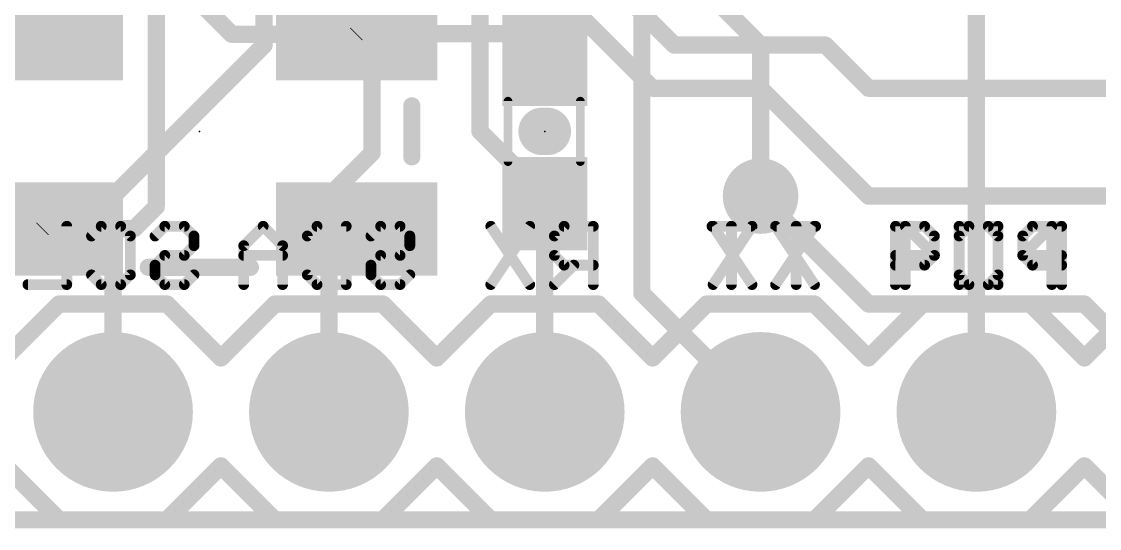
# Model space of a CAD drawing. Extents: x -0.9 to 39.5, y -0.1 to 25.5.
# Drawn here: x 19.24 to 31.93, y -0.1 to 5.86 of the extents above; entities that cross this region are included whole.
import ezdxf

# ---------------------------------------------------------------- set-up
doc = ezdxf.new("R2010")
doc.units = 0
for name, color, linetype in [('1', 12, 'CONTINUOUS'), ('16', 132, 'CONTINUOUS'), ('17', 110, 'CONTINUOUS'), ('18', 110, 'CONTINUOUS'), ('20', 53, 'CONTINUOUS'), ('21', 41, 'CONTINUOUS'), ('22', 40, 'CONTINUOUS'), ('23', 53, 'CONTINUOUS'), ('51', 53, 'CONTINUOUS')]:
    doc.layers.add(name, color=color, linetype=linetype)

# ---------------------------------------------------------------- blocks, each defined once
blk = doc.blocks.new('RECT')
blk.add_solid([(-0.5, -0.5), (0.5, -0.5), (-0.5, 0.5), (0.5, 0.5)])
blk = doc.blocks.new('ROUNDP')
at = {"const_width": 0.5}
blk.add_lwpolyline([(0, -0.25, 1), (0, 0.25, 1), (0, -0.25)], format="xyb", dxfattribs=at)
blk = doc.blocks.new('ROUNDV')
at = {"const_width": 0.5}
blk.add_lwpolyline([(0, -0.25, 1), (0, 0.25, 1), (0, -0.25)], format="xyb", dxfattribs=at)

msp = doc.modelspace()

# ---------------------------------------------------------------- linework, layer by layer
at = {"layer": '1', "const_width": 0.2032}
for points in [[(24.892, 8.636), (27.94, 5.588)], [(20.828, 7.874), (20.828, 3.683)], [(30.48, 1.27), (30.48, 7.62)], [(26.543, 2.667), (26.543, 6.1722)], [(21.336, 6.096), (21.717, 5.715)], [(21.717, 5.715), (23.179, 5.715)], [(23.179, 5.715), (23.186, 5.722)], [(23.186, 5.722), (25.1, 5.722)], [(25.1, 5.722), (25.4, 5.422)], [(27.94, 5.588), (27.94, 3.81)], [(20.828, 3.683), (20.574, 3.429)], [(19.486, 3.422), (17.572, 3.422)], [(19.493, 3.429), (19.486, 3.422)], [(20.574, 3.429), (19.493, 3.429)], [(26.543, 2.667), (27.94, 1.27)], [(0, 0), (39.37, 0)]]:
    msp.add_lwpolyline(points, dxfattribs=at)
at = {"layer": '1', "const_width": 0.1016}
for points in [[(21.717, 5.7658, 1), (21.717, 5.6642)], [(21.6811, 5.6791, 1), (21.7529, 5.7509)], [(23.1431, 5.7509, 1), (23.2149, 5.6791)], [(23.186, 5.7728, 1), (23.186, 5.6712)], [(23.2219, 5.6861, 1), (23.1501, 5.7579)], [(23.179, 5.6642, 1), (23.179, 5.7658)], [(25.1359, 5.7579, 1), (25.0641, 5.6861)], [(25.1, 5.6712, 1), (25.1, 5.7728)], [(27.9908, 5.588, 1), (27.8892, 5.588)], [(27.9041, 5.5521, 1), (27.9759, 5.6239)], [(25.3641, 5.3861, 1), (25.4359, 5.4579)], [(27.8892, 3.81, 1), (27.9908, 3.81)], [(20.7772, 3.683, 1), (20.8788, 3.683)], [(20.8639, 3.6471, 1), (20.7921, 3.7189)], [(19.4501, 3.4579, 1), (19.5219, 3.3861)], [(19.493, 3.4798, 1), (19.493, 3.3782)], [(19.5289, 3.3931, 1), (19.4571, 3.4649)], [(19.486, 3.3712, 1), (19.486, 3.4728)], [(20.5381, 3.4649, 1), (20.6099, 3.3931)], [(20.574, 3.3782, 1), (20.574, 3.4798)], [(26.5789, 2.7029, 1), (26.5071, 2.6311)], [(26.4922, 2.667, 1), (26.5938, 2.667)], [(27.9041, 1.2341, 1), (27.9759, 1.3059)], [(30.4292, 1.27, 1), (30.5308, 1.27)]]:
    msp.add_lwpolyline(points, format="xyb", dxfattribs=at)
at = {"layer": '16', "const_width": 0.2032}
for points in [[(22.098, 6.985), (22.098, 5.588)], [(23.368, 6.985), (23.368, 4.318)], [(24.638, 6.985), (24.638, 4.572)], [(26.035, 6.477), (26.924, 5.588)], [(25.4, 6.35), (26.67, 5.08)], [(22.098, 5.588), (20.32, 3.81)], [(28.702, 5.588), (26.924, 5.588)], [(29.21, 5.08), (28.702, 5.588)], [(26.67, 5.08), (27.94, 5.08)], [(27.94, 5.08), (29.21, 3.81)], [(33.02, 5.08), (29.21, 5.08)], [(24.638, 4.572), (25.4, 3.81)], [(23.368, 4.318), (22.86, 3.81)], [(20.32, 1.27), (20.32, 3.81)], [(22.86, 1.27), (22.86, 3.81)], [(25.4, 1.27), (25.4, 3.81)], [(27.94, 3.81), (29.21, 2.54)], [(29.21, 3.81), (34.29, 3.81)], [(29.21, 2.54), (31.75, 2.54)], [(31.75, 2.54), (33.02, 1.27)], [(39.37, 0), (0, 0)]]:
    msp.add_lwpolyline(points, dxfattribs=at)
at = {"layer": '16', "const_width": 0.1016}
for points in [[(22.0472, 5.588, 1), (22.1488, 5.588)], [(22.1339, 5.5521, 1), (22.0621, 5.6239)], [(26.924, 5.6388, 1), (26.924, 5.5372)], [(26.8881, 5.5521, 1), (26.9599, 5.6239)], [(28.7379, 5.6239, 1), (28.6661, 5.5521)], [(28.702, 5.5372, 1), (28.702, 5.6388)], [(26.67, 5.1308, 1), (26.67, 5.0292)], [(26.6341, 5.0441, 1), (26.7059, 5.1159)], [(27.9759, 5.1159, 1), (27.9041, 5.0441)], [(27.94, 5.0292, 1), (27.94, 5.1308)], [(29.21, 5.1308, 1), (29.21, 5.0292)], [(29.1741, 5.0441, 1), (29.2459, 5.1159)], [(24.6739, 4.6079, 1), (24.6021, 4.5361)], [(24.5872, 4.572, 1), (24.6888, 4.572)], [(23.3172, 4.318, 1), (23.4188, 4.318)], [(23.4039, 4.2821, 1), (23.3321, 4.3539)], [(20.3708, 3.81, 1), (20.2692, 3.81)], [(20.2841, 3.8459, 1), (20.3559, 3.7741)], [(22.9108, 3.81, 1), (22.8092, 3.81)], [(22.8241, 3.8459, 1), (22.8959, 3.7741)], [(25.4508, 3.81, 1), (25.3492, 3.81)], [(25.3641, 3.7741, 1), (25.4359, 3.8459)], [(27.9759, 3.8459, 1), (27.9041, 3.7741)], [(29.21, 3.8608, 1), (29.21, 3.7592)], [(29.1741, 3.7741, 1), (29.2459, 3.8459)], [(29.21, 2.5908, 1), (29.21, 2.4892)], [(29.1741, 2.5041, 1), (29.2459, 2.5759)], [(31.7859, 2.5759, 1), (31.7141, 2.5041)], [(31.75, 2.4892, 1), (31.75, 2.5908)], [(20.2692, 1.27, 1), (20.3708, 1.27)], [(22.8092, 1.27, 1), (22.9108, 1.27)], [(25.3492, 1.27, 1), (25.4508, 1.27)]]:
    msp.add_lwpolyline(points, format="xyb", dxfattribs=at)
at = {"layer": '20', "const_width": 0.2032}
msp.add_lwpolyline([(0, 0), (39.37, 0)], dxfattribs=at)
at = {"layer": '21'}
for points, const_width in [([(23.836, 4.872), (23.836, 4.272)], 0.2032), ([(25.3695, 4.572), (25.4305, 4.572)], 0.5588), ([(27.3685, 3.455), (27.8261, 3.455)], 0.127), ([(27.5973, 2.7686), (27.5973, 3.455)], 0.127), ([(28.1169, 3.455), (28.5745, 2.7686)], 0.127), ([(28.5745, 3.455), (28.1169, 2.7686)], 0.127), ([(29.5275, 2.7686), (29.5275, 3.455)], 0.127), ([(29.5275, 3.455), (29.8707, 3.455)], 0.127), ([(29.8707, 3.455), (29.9851, 3.3406)], 0.127), ([(30.2759, 3.455), (30.2759, 2.7686)], 0.127), ([(30.6191, 3.455), (30.2759, 3.455)], 0.127), ([(30.7335, 3.3406), (30.6191, 3.455)], 0.127), ([(31.3675, 3.455), (31.0243, 3.1118)], 0.127), ([(31.3675, 2.7686), (31.3675, 3.455)], 0.127), ([(29.9851, 3.3406), (29.9851, 3.1118)], 0.127), ([(30.7335, 2.883), (30.7335, 3.3406)], 0.127), ([(29.9851, 3.1118), (29.8707, 2.9974)], 0.127), ([(31.0243, 3.1118), (31.4819, 3.1118)], 0.127), ([(21.936, 2.972), (20.736, 2.972)], 0.2032), ([(29.8707, 2.9974), (29.5275, 2.9974)], 0.127), ([(30.6191, 2.7686), (30.7335, 2.883)], 0.127), ([(30.2759, 2.7686), (30.6191, 2.7686)], 0.127)]:
    msp.add_lwpolyline(points, dxfattribs=dict(at, const_width=const_width))
for points, const_width in [([(23.8868, 4.872, 1), (23.7852, 4.872)], 0.1016), ([(25.3695, 4.7117, 1), (25.3695, 4.4323)], 0.2794), ([(25.4305, 4.4323, 1), (25.4305, 4.7117)], 0.2794), ([(23.7852, 4.272, 1), (23.8868, 4.272)], 0.1016), ([(27.3685, 3.4867, 1), (27.3685, 3.4232)], 0.0635), ([(27.629, 3.455, 1), (27.5655, 3.455)], 0.0635), ([(27.8261, 3.4232, 1), (27.8261, 3.4867)], 0.0635), ([(28.1433, 3.4726, 1), (28.0905, 3.4374)], 0.0635), ([(28.6009, 3.4374, 1), (28.5481, 3.4726)], 0.0635), ([(29.5275, 3.4867, 1), (29.5275, 3.4232)], 0.0635), ([(29.5592, 3.455, 1), (29.4958, 3.455)], 0.0635), ([(29.8931, 3.4774, 1), (29.8482, 3.4325)], 0.0635), ([(29.8707, 3.4232, 1), (29.8707, 3.4867)], 0.0635), ([(30.2759, 3.4867, 1), (30.2759, 3.4232)], 0.0635), ([(30.3077, 3.455, 1), (30.2442, 3.455)], 0.0635), ([(30.6416, 3.4774, 1), (30.5967, 3.4325)], 0.0635), ([(30.6191, 3.4232, 1), (30.6191, 3.4867)], 0.0635), ([(31.3993, 3.455, 1), (31.3358, 3.455)], 0.0635), ([(31.39, 3.4325, 1), (31.3451, 3.4774)], 0.0635), ([(30.0168, 3.3406, 1), (29.9533, 3.3406)], 0.0635), ([(29.9626, 3.3181, 1), (30.0075, 3.363)], 0.0635), ([(30.7653, 3.3406, 1), (30.7018, 3.3406)], 0.0635), ([(30.7111, 3.3181, 1), (30.756, 3.363)], 0.0635), ([(30.0075, 3.0893, 1), (29.9626, 3.1342)], 0.0635), ([(31.0243, 3.1435, 1), (31.0243, 3.08)], 0.0635), ([(31.4819, 3.08, 1), (31.4819, 3.1435)], 0.0635), ([(20.736, 3.0228, 1), (20.736, 2.9212)], 0.1016), ([(21.936, 2.9212, 1), (21.936, 3.0228)], 0.1016), ([(29.5275, 3.0291, 1), (29.5275, 2.9656)], 0.0635), ([(29.8482, 3.0198, 1), (29.8931, 2.9749)], 0.0635), ([(29.8707, 2.9656, 1), (29.8707, 3.0291)], 0.0635), ([(29.9533, 3.1118, 1), (30.0168, 3.1118)], 0.0635), ([(31.0019, 3.1342, 1), (31.0468, 3.0893)], 0.0635), ([(30.756, 2.8605, 1), (30.7111, 2.9054)], 0.0635), ([(27.5655, 2.7686, 1), (27.629, 2.7686)], 0.0635), ([(28.0905, 2.7862, 1), (28.1433, 2.751)], 0.0635), ([(28.5481, 2.751, 1), (28.6009, 2.7862)], 0.0635), ([(29.4958, 2.7686, 1), (29.5592, 2.7686)], 0.0635), ([(30.2759, 2.8004, 1), (30.2759, 2.7369)], 0.0635), ([(30.2442, 2.7686, 1), (30.3077, 2.7686)], 0.0635), ([(30.5967, 2.7911, 1), (30.6416, 2.7461)], 0.0635), ([(30.6191, 2.7369, 1), (30.6191, 2.8004)], 0.0635), ([(30.7018, 2.883, 1), (30.7653, 2.883)], 0.0635), ([(31.3358, 2.7686, 1), (31.3993, 2.7686)], 0.0635)]:
    msp.add_lwpolyline(points, format="xyb", dxfattribs=dict(at, const_width=const_width))
at = {"layer": '22'}
for points, const_width in [([(19.8074, 3.455, 1), (19.7439, 3.455)], 0.0635), ([(20.1809, 3.4867, 1), (20.1809, 3.4232)], 0.0635), ([(20.2033, 3.4325, 1), (20.1584, 3.4774)], 0.0635), ([(20.4321, 3.4774, 1), (20.3872, 3.4325)], 0.0635), ([(20.4097, 3.4232, 1), (20.4097, 3.4867)], 0.0635), ([(20.9293, 3.4867, 1), (20.9293, 3.4232)], 0.0635), ([(20.9518, 3.4325, 1), (20.9069, 3.4774)], 0.0635), ([(21.1806, 3.4774, 1), (21.1357, 3.4325)], 0.0635), ([(21.1581, 3.4232, 1), (21.1581, 3.4867)], 0.0635), ([(22.1093, 3.4774, 1), (22.0644, 3.4325)], 0.0635), ([(22.1093, 3.4325, 1), (22.0644, 3.4774)], 0.0635), ([(22.7209, 3.4867, 1), (22.7209, 3.4232)], 0.0635), ([(22.7433, 3.4325, 1), (22.6984, 3.4774)], 0.0635), ([(23.0958, 3.455, 1), (23.0323, 3.455)], 0.0635), ([(23.0641, 3.4232, 1), (23.0641, 3.4867)], 0.0635), ([(23.4693, 3.4867, 1), (23.4693, 3.4232)], 0.0635), ([(23.4918, 3.4325, 1), (23.4469, 3.4774)], 0.0635), ([(23.7206, 3.4774, 1), (23.6757, 3.4325)], 0.0635), ([(23.6981, 3.4232, 1), (23.6981, 3.4867)], 0.0635), ([(24.7919, 3.4726, 1), (24.7391, 3.4374)], 0.0635), ([(25.2495, 3.4374, 1), (25.1967, 3.4726)], 0.0635), ([(25.6283, 3.4867, 1), (25.6283, 3.4232)], 0.0635), ([(25.6508, 3.4325, 1), (25.6059, 3.4774)], 0.0635), ([(26.0033, 3.455, 1), (25.9398, 3.455)], 0.0635), ([(25.9715, 3.4232, 1), (25.9715, 3.4867)], 0.0635), ([(27.4081, 3.4726, 1), (27.3553, 3.4374)], 0.0635), ([(27.8657, 3.4374, 1), (27.8129, 3.4726)], 0.0635), ([(28.1301, 3.4867, 1), (28.1301, 3.4232)], 0.0635), ([(28.3907, 3.455, 1), (28.3272, 3.455)], 0.0635), ([(28.5877, 3.4232, 1), (28.5877, 3.4867)], 0.0635), ([(29.675, 3.455, 1), (29.6115, 3.455)], 0.0635), ([(29.6657, 3.4774, 1), (29.6208, 3.4325)], 0.0635), ([(30.3917, 3.4867, 1), (30.3917, 3.4232)], 0.0635), ([(30.4141, 3.4325, 1), (30.3692, 3.4774)], 0.0635), ([(30.7666, 3.455, 1), (30.7031, 3.455)], 0.0635), ([(30.7349, 3.4232, 1), (30.7349, 3.4867)], 0.0635), ([(31.1401, 3.4867, 1), (31.1401, 3.4232)], 0.0635), ([(31.1626, 3.4325, 1), (31.1177, 3.4774)], 0.0635), ([(31.515, 3.455, 1), (31.4516, 3.455)], 0.0635), ([(31.4833, 3.4232, 1), (31.4833, 3.4867)], 0.0635), ([(20.044, 3.363, 1), (20.0889, 3.3181)], 0.0635), ([(20.5558, 3.3406, 1), (20.4923, 3.3406)], 0.0635), ([(20.5016, 3.3181, 1), (20.5465, 3.363)], 0.0635), ([(20.7925, 3.363, 1), (20.8374, 3.3181)], 0.0635), ([(21.3042, 3.3406, 1), (21.2408, 3.3406)], 0.0635), ([(21.25, 3.3181, 1), (21.295, 3.363)], 0.0635), ([(22.6382, 3.3406, 1), (22.5747, 3.3406)], 0.0635), ([(22.584, 3.363, 1), (22.6289, 3.3181)], 0.0635), ([(23.3325, 3.363, 1), (23.3774, 3.3181)], 0.0635), ([(23.8442, 3.3406, 1), (23.7808, 3.3406)], 0.0635), ([(23.79, 3.3181, 1), (23.835, 3.363)], 0.0635), ([(25.5457, 3.3406, 1), (25.4822, 3.3406)], 0.0635), ([(25.4915, 3.363, 1), (25.5364, 3.3181)], 0.0635), ([(30.309, 3.3406, 1), (30.2455, 3.3406)], 0.0635), ([(30.2548, 3.363, 1), (30.2997, 3.3181)], 0.0635), ([(31.0575, 3.3406, 1), (30.994, 3.3406)], 0.0635), ([(31.0033, 3.363, 1), (31.0482, 3.3181)], 0.0635), ([(20.9293, 3.1435, 1), (20.9293, 3.08)], 0.0635), ([(20.9518, 3.0893, 1), (20.9069, 3.1342)], 0.0635), ([(21.1581, 3.08, 1), (21.1581, 3.1435)], 0.0635), ([(21.2408, 3.2262, 1), (21.3042, 3.2262)], 0.0635), ([(21.295, 3.2037, 1), (21.25, 3.2486)], 0.0635), ([(21.8898, 3.2262, 1), (21.8263, 3.2262)], 0.0635), ([(21.8356, 3.2486, 1), (21.8805, 3.2037)], 0.0635), ([(21.8581, 3.1435, 1), (21.8581, 3.08)], 0.0635), ([(22.3474, 3.2262, 1), (22.2839, 3.2262)], 0.0635), ([(22.2932, 3.2037, 1), (22.3381, 3.2486)], 0.0635), ([(22.3157, 3.08, 1), (22.3157, 3.1435)], 0.0635), ([(23.4693, 3.1435, 1), (23.4693, 3.08)], 0.0635), ([(23.4918, 3.0893, 1), (23.4469, 3.1342)], 0.0635), ([(23.6981, 3.08, 1), (23.6981, 3.1435)], 0.0635), ([(23.7808, 3.2262, 1), (23.8442, 3.2262)], 0.0635), ([(23.835, 3.2037, 1), (23.79, 3.2486)], 0.0635), ([(25.5364, 3.1342, 1), (25.4915, 3.0893)], 0.0635), ([(29.5289, 3.1435, 1), (29.5289, 3.08)], 0.0635), ([(29.9865, 3.08, 1), (29.9865, 3.1435)], 0.0635), ([(31.0482, 3.1342, 1), (31.0033, 3.0893)], 0.0635), ([(20.8467, 2.9974, 1), (20.7832, 2.9974)], 0.0635), ([(20.7925, 3.0198, 1), (20.8374, 2.9749)], 0.0635), ([(21.1357, 3.1342, 1), (21.1806, 3.0893)], 0.0635), ([(23.3867, 2.9974, 1), (23.3232, 2.9974)], 0.0635), ([(23.3325, 3.0198, 1), (23.3774, 2.9749)], 0.0635), ([(23.6757, 3.1342, 1), (23.7206, 3.0893)], 0.0635), ([(25.4822, 3.1118, 1), (25.5457, 3.1118)], 0.0635), ([(25.6283, 3.0291, 1), (25.6283, 2.9656)], 0.0635), ([(25.6059, 2.9749, 1), (25.6508, 3.0198)], 0.0635), ([(25.7652, 2.9749, 1), (25.7203, 3.0198)], 0.0635), ([(25.9715, 2.9656, 1), (25.9715, 3.0291)], 0.0635), ([(29.964, 3.0893, 1), (30.0089, 3.1342)], 0.0635), ([(30.994, 3.1118, 1), (31.0575, 3.1118)], 0.0635), ([(31.1401, 3.0291, 1), (31.1401, 2.9656)], 0.0635), ([(31.1177, 2.9749, 1), (31.1626, 3.0198)], 0.0635), ([(31.4833, 2.9656, 1), (31.4833, 3.0291)], 0.0635), ([(20.0889, 2.9054, 1), (20.044, 2.8605)], 0.0635), ([(20.5465, 2.8605, 1), (20.5016, 2.9054)], 0.0635), ([(20.8374, 2.9054, 1), (20.7925, 2.8605)], 0.0635), ([(21.295, 2.8605, 1), (21.25, 2.9054)], 0.0635), ([(22.6289, 2.9054, 1), (22.584, 2.8605)], 0.0635), ([(23.3774, 2.9054, 1), (23.3325, 2.8605)], 0.0635), ([(23.835, 2.8605, 1), (23.79, 2.9054)], 0.0635), ([(30.2997, 2.9054, 1), (30.2548, 2.8605)], 0.0635), ([(19.3181, 2.8004, 1), (19.3181, 2.7369)], 0.0635), ([(19.7439, 2.7686, 1), (19.8074, 2.7686)], 0.0635), ([(19.7757, 2.7369, 1), (19.7757, 2.8004)], 0.0635), ([(20.1809, 2.8004, 1), (20.1809, 2.7369)], 0.0635), ([(20.1584, 2.7461, 1), (20.2033, 2.7911)], 0.0635), ([(20.3872, 2.7911, 1), (20.4321, 2.7461)], 0.0635), ([(20.4097, 2.7369, 1), (20.4097, 2.8004)], 0.0635), ([(20.4923, 2.883, 1), (20.5558, 2.883)], 0.0635), ([(20.7832, 2.883, 1), (20.8467, 2.883)], 0.0635), ([(20.9293, 2.8004, 1), (20.9293, 2.7369)], 0.0635), ([(20.9069, 2.7461, 1), (20.9518, 2.7911)], 0.0635), ([(21.1357, 2.7911, 1), (21.1806, 2.7461)], 0.0635), ([(21.1581, 2.7369, 1), (21.1581, 2.8004)], 0.0635), ([(21.8263, 2.7686, 1), (21.8898, 2.7686)], 0.0635), ([(22.2839, 2.7686, 1), (22.3474, 2.7686)], 0.0635), ([(22.5747, 2.883, 1), (22.6382, 2.883)], 0.0635), ([(22.7209, 2.8004, 1), (22.7209, 2.7369)], 0.0635), ([(22.6984, 2.7461, 1), (22.7433, 2.7911)], 0.0635), ([(23.0323, 2.7686, 1), (23.0958, 2.7686)], 0.0635), ([(23.0641, 2.7369, 1), (23.0641, 2.8004)], 0.0635), ([(23.3232, 2.883, 1), (23.3867, 2.883)], 0.0635), ([(23.4693, 2.8004, 1), (23.4693, 2.7369)], 0.0635), ([(23.4469, 2.7461, 1), (23.4918, 2.7911)], 0.0635), ([(23.6757, 2.7911, 1), (23.7206, 2.7461)], 0.0635), ([(23.6981, 2.7369, 1), (23.6981, 2.8004)], 0.0635), ([(24.7391, 2.7862, 1), (24.7919, 2.751)], 0.0635), ([(25.1967, 2.751, 1), (25.2495, 2.7862)], 0.0635), ([(25.4915, 2.7911, 1), (25.5364, 2.7461)], 0.0635), ([(25.9398, 2.7686, 1), (26.0033, 2.7686)], 0.0635), ([(27.3553, 2.7862, 1), (27.4081, 2.751)], 0.0635), ([(27.8129, 2.751, 1), (27.8657, 2.7862)], 0.0635), ([(28.3272, 2.7686, 1), (28.3907, 2.7686)], 0.0635), ([(29.6115, 2.7686, 1), (29.675, 2.7686)], 0.0635), ([(30.2455, 2.883, 1), (30.309, 2.883)], 0.0635), ([(30.3917, 2.8004, 1), (30.3917, 2.7369)], 0.0635), ([(30.3692, 2.7461, 1), (30.4141, 2.7911)], 0.0635), ([(30.7031, 2.7686, 1), (30.7666, 2.7686)], 0.0635), ([(30.7349, 2.7369, 1), (30.7349, 2.8004)], 0.0635), ([(31.4516, 2.7686, 1), (31.515, 2.7686)], 0.0635), ([(19.685, 2.5908, 1), (19.685, 2.4892)], 0.1016), ([(19.7209, 2.5041, 1), (19.6491, 2.5759)], 0.1016), ([(20.9909, 2.5759, 1), (20.9191, 2.5041)], 0.1016), ([(20.955, 2.4892, 1), (20.955, 2.5908)], 0.1016), ([(22.225, 2.5908, 1), (22.225, 2.4892)], 0.1016), ([(22.2609, 2.5041, 1), (22.1891, 2.5759)], 0.1016), ([(23.5309, 2.5759, 1), (23.4591, 2.5041)], 0.1016), ([(23.495, 2.4892, 1), (23.495, 2.5908)], 0.1016), ([(24.765, 2.5908, 1), (24.765, 2.4892)], 0.1016), ([(24.8009, 2.5041, 1), (24.7291, 2.5759)], 0.1016), ([(26.0709, 2.5759, 1), (25.9991, 2.5041)], 0.1016), ([(26.035, 2.4892, 1), (26.035, 2.5908)], 0.1016), ([(27.305, 2.5908, 1), (27.305, 2.4892)], 0.1016), ([(27.3409, 2.5041, 1), (27.2691, 2.5759)], 0.1016), ([(28.6109, 2.5759, 1), (28.5391, 2.5041)], 0.1016), ([(28.575, 2.4892, 1), (28.575, 2.5908)], 0.1016), ([(29.845, 2.5908, 1), (29.845, 2.4892)], 0.1016), ([(29.8809, 2.5041, 1), (29.8091, 2.5759)], 0.1016), ([(31.1509, 2.5759, 1), (31.0791, 2.5041)], 0.1016), ([(31.115, 2.4892, 1), (31.115, 2.5908)], 0.1016), ([(21.5541, 1.9409, 1), (21.6259, 1.8691)], 0.1016), ([(21.5541, 1.8691, 1), (21.6259, 1.9409)], 0.1016), ([(24.0941, 1.9409, 1), (24.1659, 1.8691)], 0.1016), ([(24.0941, 1.8691, 1), (24.1659, 1.9409)], 0.1016), ([(26.6341, 1.9409, 1), (26.7059, 1.8691)], 0.1016), ([(26.6341, 1.8691, 1), (26.7059, 1.9409)], 0.1016), ([(29.1741, 1.9409, 1), (29.2459, 1.8691)], 0.1016), ([(29.1741, 1.8691, 1), (29.2459, 1.9409)], 0.1016), ([(31.7141, 1.9409, 1), (31.7859, 1.8691)], 0.1016), ([(31.7141, 1.8691, 1), (31.7859, 1.9409)], 0.1016), ([(21.6259, 0.6709, 1), (21.5541, 0.5991)], 0.1016), ([(21.6259, 0.5991, 1), (21.5541, 0.6709)], 0.1016), ([(24.1659, 0.6709, 1), (24.0941, 0.5991)], 0.1016), ([(24.1659, 0.5991, 1), (24.0941, 0.6709)], 0.1016), ([(26.7059, 0.6709, 1), (26.6341, 0.5991)], 0.1016), ([(26.7059, 0.5991, 1), (26.6341, 0.6709)], 0.1016), ([(29.2459, 0.6709, 1), (29.1741, 0.5991)], 0.1016), ([(29.2459, 0.5991, 1), (29.1741, 0.6709)], 0.1016), ([(31.7859, 0.6709, 1), (31.7141, 0.5991)], 0.1016), ([(31.7859, 0.5991, 1), (31.7141, 0.6709)], 0.1016), ([(19.685, 0.0508, 1), (19.685, -0.0508)], 0.1016), ([(19.6491, -0.0359, 1), (19.7209, 0.0359)], 0.1016), ([(20.9191, 0.0359, 1), (20.9909, -0.0359)], 0.1016), ([(20.955, -0.0508, 1), (20.955, 0.0508)], 0.1016), ([(22.225, 0.0508, 1), (22.225, -0.0508)], 0.1016), ([(22.1891, -0.0359, 1), (22.2609, 0.0359)], 0.1016), ([(23.4591, 0.0359, 1), (23.5309, -0.0359)], 0.1016), ([(23.495, -0.0508, 1), (23.495, 0.0508)], 0.1016), ([(24.765, 0.0508, 1), (24.765, -0.0508)], 0.1016), ([(24.7291, -0.0359, 1), (24.8009, 0.0359)], 0.1016), ([(25.9991, 0.0359, 1), (26.0709, -0.0359)], 0.1016), ([(26.035, -0.0508, 1), (26.035, 0.0508)], 0.1016), ([(27.305, 0.0508, 1), (27.305, -0.0508)], 0.1016), ([(27.2691, -0.0359, 1), (27.3409, 0.0359)], 0.1016), ([(28.5391, 0.0359, 1), (28.6109, -0.0359)], 0.1016), ([(28.575, -0.0508, 1), (28.575, 0.0508)], 0.1016), ([(29.845, 0.0508, 1), (29.845, -0.0508)], 0.1016), ([(29.8091, -0.0359, 1), (29.8809, 0.0359)], 0.1016), ([(31.0791, 0.0359, 1), (31.1509, -0.0359)], 0.1016), ([(31.115, -0.0508, 1), (31.115, 0.0508)], 0.1016)]:
    msp.add_lwpolyline(points, format="xyb", dxfattribs=dict(at, const_width=const_width))
for points, const_width in [([(19.7757, 3.455), (19.7757, 2.7686)], 0.127), ([(20.0665, 3.3406), (20.1809, 3.455)], 0.127), ([(20.1809, 3.455), (20.4097, 3.455)], 0.127), ([(20.4097, 3.455), (20.5241, 3.3406)], 0.127), ([(20.8149, 3.3406), (20.9293, 3.455)], 0.127), ([(20.9293, 3.455), (21.1581, 3.455)], 0.127), ([(21.1581, 3.455), (21.2725, 3.3406)], 0.127), ([(22.0869, 3.455), (21.8581, 3.2262)], 0.127), ([(22.3157, 3.2262), (22.0869, 3.455)], 0.127), ([(22.6065, 3.3406), (22.7209, 3.455)], 0.127), ([(22.7209, 3.455), (23.0641, 3.455)], 0.127), ([(23.0641, 3.455), (23.0641, 2.7686)], 0.127), ([(23.3549, 3.3406), (23.4693, 3.455)], 0.127), ([(23.4693, 3.455), (23.6981, 3.455)], 0.127), ([(23.6981, 3.455), (23.8125, 3.3406)], 0.127), ([(25.2231, 3.455), (24.7655, 2.7686)], 0.127), ([(24.7655, 3.455), (25.2231, 2.7686)], 0.127), ([(25.6283, 3.455), (25.5139, 3.3406)], 0.127), ([(25.9715, 3.455), (25.6283, 3.455)], 0.127), ([(25.9715, 2.7686), (25.9715, 3.455)], 0.127), ([(27.8393, 3.455), (27.3817, 2.7686)], 0.127), ([(27.3817, 3.455), (27.8393, 2.7686)], 0.127), ([(28.5877, 3.455), (28.1301, 3.455)], 0.127), ([(28.3589, 2.7686), (28.3589, 3.455)], 0.127), ([(29.6433, 2.7686), (29.6433, 3.455)], 0.127), ([(29.6433, 3.455), (29.9865, 3.1118)], 0.127), ([(30.2773, 3.3406), (30.3917, 3.455)], 0.127), ([(30.3917, 3.455), (30.7349, 3.455)], 0.127), ([(30.7349, 3.455), (30.7349, 2.7686)], 0.127), ([(31.1401, 3.455), (31.0257, 3.3406)], 0.127), ([(31.4833, 3.455), (31.1401, 3.455)], 0.127), ([(31.4833, 2.7686), (31.4833, 3.455)], 0.127), ([(20.5241, 3.3406), (20.5241, 2.883)], 0.127), ([(21.2725, 3.3406), (21.2725, 3.2262)], 0.127), ([(22.6065, 2.883), (22.6065, 3.3406)], 0.127), ([(23.8125, 3.3406), (23.8125, 3.2262)], 0.127), ([(25.5139, 3.3406), (25.5139, 3.1118)], 0.127), ([(30.2773, 2.883), (30.2773, 3.3406)], 0.127), ([(31.0257, 3.3406), (31.0257, 3.1118)], 0.127), ([(20.9293, 3.1118), (20.8149, 2.9974)], 0.127), ([(21.1581, 3.1118), (20.9293, 3.1118)], 0.127), ([(21.2725, 3.2262), (21.1581, 3.1118)], 0.127), ([(21.8581, 3.2262), (21.8581, 2.7686)], 0.127), ([(22.3157, 3.1118), (21.8581, 3.1118)], 0.127), ([(22.3157, 2.7686), (22.3157, 3.2262)], 0.127), ([(23.4693, 3.1118), (23.3549, 2.9974)], 0.127), ([(23.6981, 3.1118), (23.4693, 3.1118)], 0.127), ([(23.8125, 3.2262), (23.6981, 3.1118)], 0.127), ([(25.5139, 3.1118), (25.6283, 2.9974)], 0.127), ([(29.9865, 3.1118), (29.5289, 3.1118)], 0.127), ([(31.0257, 3.1118), (31.1401, 2.9974)], 0.127), ([(20.8149, 2.9974), (20.8149, 2.883)], 0.127), ([(23.3549, 2.9974), (23.3549, 2.883)], 0.127), ([(25.7427, 2.9974), (25.5139, 2.7686)], 0.127), ([(25.6283, 2.9974), (25.9715, 2.9974)], 0.127), ([(31.1401, 2.9974), (31.4833, 2.9974)], 0.127), ([(20.1809, 2.7686), (20.0665, 2.883)], 0.127), ([(20.5241, 2.883), (20.4097, 2.7686)], 0.127), ([(20.8149, 2.883), (20.9293, 2.7686)], 0.127), ([(21.1581, 2.7686), (21.2725, 2.883)], 0.127), ([(22.7209, 2.7686), (22.6065, 2.883)], 0.127), ([(23.3549, 2.883), (23.4693, 2.7686)], 0.127), ([(23.6981, 2.7686), (23.8125, 2.883)], 0.127), ([(30.3917, 2.7686), (30.2773, 2.883)], 0.127), ([(19.7757, 2.7686), (19.3181, 2.7686)], 0.127), ([(20.4097, 2.7686), (20.1809, 2.7686)], 0.127), ([(20.9293, 2.7686), (21.1581, 2.7686)], 0.127), ([(23.0641, 2.7686), (22.7209, 2.7686)], 0.127), ([(23.4693, 2.7686), (23.6981, 2.7686)], 0.127), ([(30.7349, 2.7686), (30.3917, 2.7686)], 0.127), ([(19.685, 2.54), (19.05, 1.905)], 0.2032), ([(20.955, 2.54), (19.685, 2.54)], 0.2032), ([(21.59, 1.905), (20.955, 2.54)], 0.2032), ([(22.225, 2.54), (21.59, 1.905)], 0.2032), ([(23.495, 2.54), (22.225, 2.54)], 0.2032), ([(24.13, 1.905), (23.495, 2.54)], 0.2032), ([(24.13, 1.905), (24.765, 2.54)], 0.2032), ([(26.035, 2.54), (24.765, 2.54)], 0.2032), ([(26.67, 1.905), (26.035, 2.54)], 0.2032), ([(26.67, 1.905), (27.305, 2.54)], 0.2032), ([(28.575, 2.54), (27.305, 2.54)], 0.2032), ([(29.21, 1.905), (28.575, 2.54)], 0.2032), ([(29.21, 1.905), (29.845, 2.54)], 0.2032), ([(31.115, 2.54), (29.845, 2.54)], 0.2032), ([(31.75, 1.905), (31.115, 2.54)], 0.2032), ([(31.75, 1.905), (32.385, 2.54)], 0.2032), ([(19.05, 0.635), (19.685, 0)], 0.2032), ([(20.955, 0), (21.59, 0.635)], 0.2032), ([(21.59, 0.635), (22.225, 0)], 0.2032), ([(23.495, 0), (24.13, 0.635)], 0.2032), ([(24.765, 0), (24.13, 0.635)], 0.2032), ([(26.035, 0), (26.67, 0.635)], 0.2032), ([(27.305, 0), (26.67, 0.635)], 0.2032), ([(28.575, 0), (29.21, 0.635)], 0.2032), ([(29.845, 0), (29.21, 0.635)], 0.2032), ([(31.115, 0), (31.75, 0.635)], 0.2032), ([(32.385, 0), (31.75, 0.635)], 0.2032), ([(19.685, 0), (20.955, 0)], 0.2032), ([(22.225, 0), (23.495, 0)], 0.2032), ([(24.765, 0), (26.035, 0)], 0.2032), ([(27.305, 0), (28.575, 0)], 0.2032), ([(29.845, 0), (31.115, 0)], 0.2032)]:
    msp.add_lwpolyline(points, dxfattribs=dict(at, const_width=const_width))
at = {"layer": '23'}
for p in [(21.336, 4.572), (25.4, 4.572)]:
    msp.add_point(p, dxfattribs=at)
at = {"layer": '51', "const_width": 0.1016}
for points in [[(24.968, 4.216), (24.968, 4.928)], [(25.819, 4.216), (25.819, 4.928)]]:
    msp.add_lwpolyline(points, dxfattribs=at)
at = {"layer": '51', "const_width": 0.0508}
for points in [[(24.9934, 4.928, 1), (24.9426, 4.928)], [(25.8444, 4.928, 1), (25.7936, 4.928)], [(24.9426, 4.216, 1), (24.9934, 4.216)], [(25.7936, 4.216, 1), (25.8444, 4.216)]]:
    msp.add_lwpolyline(points, format="xyb", dxfattribs=at)

# ---------------------------------------------------------------- block references
at = {"layer": '1', "xscale": 1.9, "yscale": 1.1}
for p in [(19.486, 5.722), (23.186, 5.722), (19.486, 3.422), (23.186, 3.422)]:
    msp.add_blockref('RECT', p, dxfattribs=at)
at = {"layer": '1', "xscale": 1.1, "rotation": 90}
for p in [(25.4, 5.422), (25.4, 3.722)]:
    msp.add_blockref('RECT', p, dxfattribs=at)
at = {"layer": '17', "xscale": 1.8796, "yscale": 1.8796, "rotation": 270}
for p in [(20.32, 1.27), (20.32, 1.27), (22.86, 1.27), (22.86, 1.27), (25.4, 1.27), (25.4, 1.27), (27.94, 1.27), (27.94, 1.27), (30.48, 1.27), (30.48, 1.27)]:
    msp.add_blockref('ROUNDP', p, dxfattribs=at)
at = {"layer": '18', "xscale": 0.889, "yscale": 0.889}
msp.add_blockref('ROUNDV', (27.94, 3.81), dxfattribs=at)
msp.add_blockref('ROUNDV', (27.94, 3.81), dxfattribs=at)
at = {"layer": '51', "xscale": 0.5001, "yscale": 0.95, "rotation": 90}
for p in [(25.3949, 5.1523), (25.3949, 3.9839)]:
    msp.add_blockref('RECT', p, dxfattribs=at)

doc.saveas('drawing.dxf')
